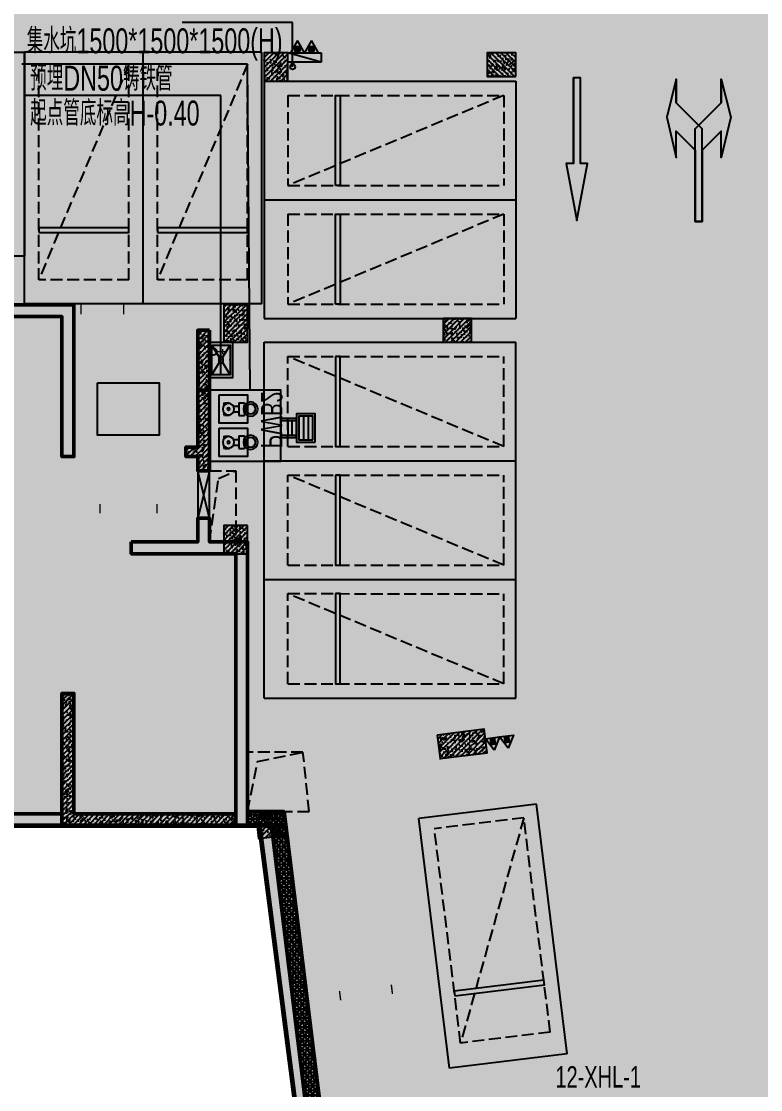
# Model space of a CAD drawing. Extents: x -1338203 to 1886333, y -530034 to 1031844.
# Drawn here: x 788791 to 804366, y -410312 to -387801 of the extents above; entities that cross this region are included whole.
import ezdxf

# ---------------------------------------------------------------- set-up
doc = ezdxf.new("R2010")
doc.units = 0
doc.header["$LTSCALE"] = 1000
doc.header["$MEASUREMENT"] = 0
for name, pattern in [('A-001-平面B2$0$__DASH', [0.35, 0.25, -0.1]), ('A-001-平面参照B2$0$A-001-平面参照B2$0$DASH', [0.35, 0.25, -0.1]), ('DASH', [0.35, 0.25, -0.1]), ('负二层集水坑及排水沟$0$负二层集水坑及排水沟$0$CONTINOUS', [0])]:
    doc.linetypes.add(name, pattern=pattern)
for name, color, linetype in [('0P-EQUIP-CW', 7, 'Continuous'), ('0P-PIPE-CW', 3, 'Continuous'), ('A-001-平面参照B2$0$0A-O-HOLE', 52, 'Continuous'), ('A-001-车位参照B2$0$A-001-车位参照B2$0$0A-P-PKNG-CAR(B)', 21, 'Continuous'), ('M001-预留预埋B2$0$0M-A-JGLD', 3, 'Continuous'), ('M001-预留预埋B2$0$0M-A-LD', 4, 'Continuous'), ('p-a-regular', 5, 'Continuous'), ('S-08-墙柱B2_B1$0$0S-CW-HATCH', 251, 'Continuous'), ('S-08-墙柱B2_B1$0$0S-CW-HATCH-UP', 251, 'Continuous'), ('S-08-墙柱B2_B1$0$0S-S-HOLE', 55, 'Continuous'), ('S001南区墙柱$0$0S-F-WALL-HATCH', 251, 'Continuous'), ('S001南区墙柱$0$0S-F-WALL-HATCH-UP', 251, 'Continuous'), ('S001地下二墙柱$0$0S-CW-HATCH', 251, 'Continuous'), ('S001地下二墙柱$0$0S-CW-HATCH-UP', 251, 'Continuous'), ('S001地下二墙柱$0$S001地下一墙柱$0$0S-CC-LINE', 52, 'Continuous'), ('S001地下二墙柱$0$S001地下一墙柱$0$0S-CW-HATCH', 251, 'Continuous'), ('S001地下二墙柱$0$S001地下一墙柱$0$0S-CW-HATCH-UP', 251, 'Continuous'), ('S001地下二墙柱$0$S001地下二墙柱$0$0S-CC-LINE', 52, 'Continuous'), ('S001地下二墙柱$0$S001地下二墙柱$0$0S-CW-HATCH', 251, 'Continuous'), ('S001地下二墙柱$0$S001地下二墙柱$0$0S-CW-HATCH-UP', 251, 'Continuous'), ('中心线', 42, 'Continuous'), ('地面指向箭头', 7, 'Continuous'), ('负二层消火栓$0$负二层消火栓$0$0P-ACC-FH', 7, 'Continuous'), ('负二层消火栓$0$负二层消火栓$0$0P-DIM-FH', 3, 'Continuous'), ('负二层消火栓$0$负二层消火栓$0$0P-PIPE-FH', 1, 'Continuous'), ('负二层消火栓$0$负二层消火栓$0$0P-VPIPE-FH', 1, 'Continuous'), ('负二层消火栓$0$负二层消火栓$1$0P-EQUIP-FH', 7, 'Continuous'), ('负二层集水坑及排水沟$0$负二层集水坑及排水沟$0$0P-A-LEAD', 3, 'Continuous'), ('负二层集水坑及排水沟$0$负二层集水坑及排水沟$0$P001-预留预埋-B1$0$0A-O-FIXT', 6, 'Continuous'), ('负二层集水坑及排水沟$0$负二层集水坑及排水沟$0$P001-预留预埋-B1$0$0P-EQUIP-WW', 7, 'Continuous'), ('负二层集水坑及排水沟$0$负二层集水坑及排水沟$0$P001-预留预埋-B1$0$A-001-平面B1$0$0A-A-HATH', 8, 'Continuous'), ('负二层集水坑及排水沟$0$负二层集水坑及排水沟$0$P001-预留预埋-B1$0$A-001-平面B1$0$0A-P-ROOF-DRAN', 190, 'Continuous'), ('负二层集水坑及排水沟$0$负二层集水坑及排水沟$0$给排水设备', 7, '负二层集水坑及排水沟$0$负二层集水坑及排水沟$0$CONTINOUS')]:
    doc.layers.add(name, color=color, linetype=linetype)
doc.layers.add('p-a-mini', color=7, linetype='Continuous', true_color=0x0050ff)
doc.layers.add('p-a-regular-narrow', color=7, linetype='Continuous', true_color=0x9600ff)
doc.layers.add('p-a-wall', color=7, linetype='Continuous', lineweight=50)
doc.layers.add('S-08-墙柱B2_B1$0$0S-CW-LINE', color=7, linetype='Continuous', lineweight=50)
doc.layers.add('p-h-walkable', color=7, linetype='Continuous', lineweight=70, true_color=0xf0f0f0)
doc.styles.add('负二层消火栓$0$负二层消火栓$0$AAD-S', font='aad-s.shx', dxfattribs={"width": 0.7, "bigfont": 'aad-hztxt.shx'})
doc.styles.add('负二层集水坑及排水沟$0$负二层集水坑及排水沟$0$AAD-TXT', font='AAD-TXT.shx', dxfattribs={"width": 0.7, "height": 3, "bigfont": 'AAD-HZTXT.shx'})
doc.styles.add('负二层集水坑及排水沟$0$负二层集水坑及排水沟$0$P001-预留预埋-B1$0$AAD-TXT', font='AAD-TXT.shx', dxfattribs={"width": 0.7, "height": 3, "bigfont": 'AAD-HZTXT.shx'})
pattern_1 = [(45, (0.0004, -0.0001), (-53.0330086, 53.0330086), []), (50, (0.0004, -0.0001), (215.178055, -18.82564), [22.5, -247.5]), (355, (0.0004, -0.0001), (-41.6254, 225.65764), [18, -198]), (100.4514, (17.93, -1.57), (173.552815, 206.831863), [19.122057, -210.342634]), (46.1842, (0.0004, 60), (320.172315, -49.655704), [33.75, -371.25]), (96.6356, (26.68, 55.86), (280.39881, 292.23536), [28.68309, -315.5139]), (351.1842, (0.0004, 60), (280.39858, 292.23558), [27, -297]), (21, (30, 45), (179.072116, -120.785667), [22.5, -247.5]), (326, (30, 45), (72.9946, 217.545014), [18, -198]), (71.4514, (44.92, 34.93), (252.06679, 96.75915), [19.122057, -210.342634]), (37.5, (0.0004, -0.0001), (3.6479566, 99.868156), [0, -195.6, 0, -201, 0, -198.75]), (7.5, (0.0004, -0.0001), (78.920861, 118.323514), [0, -114.6, 0, -191.1, 0, -75.75]), (327.5, (-66.9, -0.0001), (160.146731, -6.7664615), [0, -75, 0, -234, 0, -310.5]), (317.5, (-96.9, -0.0001), (174.95585, 30.031495), [0, -97.5, 0, -155.4, 0, -220.5])]
pattern_2 = [(45, (761506.6, -402460.93), (-53.033, 53.033), []), (50, (761506.6, -402460.93), (215.1781, -18.8256), [22.5, -247.5]), (355, (761506.6, -402460.93), (-41.6254, 225.6576), [18, -198]), (100.4514, (761524.53, -402462.5), (173.5528, 206.8319), [19.122, -210.3426]), (46.1842, (761506.6, -402400.93), (320.1723, -49.6557), [33.75, -371.25]), (96.6356, (761533.28, -402405.06), (280.3988, 292.2354), [28.683, -315.514]), (351.1842, (761506.6, -402400.93), (280.3986, 292.2356), [27, -297]), (21, (761536.6, -402415.93), (179.0721, -120.7857), [22.5, -247.5]), (326, (761536.6, -402415.93), (72.9946, 217.545), [18, -198]), (71.4514, (761551.52, -402426), (252.0668, 96.7591), [19.122, -210.3426]), (37.5, (761506.6, -402460.93), (3.64796, 99.86816), [0, -195.6, 0, -201, 0, -198.75]), (7.5, (761506.6, -402460.93), (78.92086, 118.3235), [0, -114.6, 0, -191.1, 0, -75.75]), (327.5, (761439.7, -402460.93), (160.14673, -6.76646), [0, -75, 0, -234, 0, -310.5]), (317.5, (761409.7, -402460.93), (174.95585, 30.0315), [0, -97.5, 0, -155.4, 0, -220.5])]
pattern_3 = [(45, (761506.6, -402460.93), (-53.03301, 53.03301), []), (50, (761506.6, -402460.93), (215.1781, -18.8256), [22.5, -247.5]), (355, (761506.6, -402460.93), (-41.6254, 225.6576), [18, -198]), (100.4514, (761524.53, -402462.5), (173.5528, 206.8319), [19.122, -210.3426]), (46.1842, (761506.6, -402400.93), (320.1723, -49.6557), [33.75, -371.25]), (96.6356, (761533.28, -402405.06), (280.3988, 292.2354), [28.683, -315.514]), (351.1842, (761506.6, -402400.93), (280.3986, 292.2356), [27, -297]), (21, (761536.6, -402415.93), (179.0721, -120.7857), [22.5, -247.5]), (326, (761536.6, -402415.93), (72.9946, 217.545), [18, -198]), (71.4514, (761551.52, -402426), (252.0668, 96.7591), [19.122, -210.3426]), (37.5, (761506.6, -402460.93), (3.64796, 99.86816), [0, -195.6, 0, -201, 0, -198.75]), (7.5, (761506.6, -402460.93), (78.92086, 118.3235), [0, -114.6, 0, -191.1, 0, -75.75]), (327.5, (761439.7, -402460.93), (160.14673, -6.76646), [0, -75, 0, -234, 0, -310.5]), (317.5, (761409.7, -402460.93), (174.95585, 30.0315), [0, -97.5, 0, -155.4, 0, -220.5])]

# ---------------------------------------------------------------- blocks, each defined once
blk = doc.blocks.new('A-001-平面参照B2$0$B1楼板开洞')
at = {"layer": 'A-001-平面参照B2$0$0A-O-HOLE', "linetype": 'A-001-平面参照B2$0$A-001-平面参照B2$0$DASH'}
for points in [[(26391, -233660), (26941, -233660), (26941, -235160), (26391, -235160)], [(27191, -240840), (28490, -240840), (28359, -239592), (27191, -239590)]]:
    blk.add_lwpolyline(points, close=True, dxfattribs=at)
for points in [[(26391, -235160), (26578, -233825), (26941, -233660)], [(27191, -240840), (27402, -239787), (28359, -239592)]]:
    blk.add_lwpolyline(points, dxfattribs=at)
blk = doc.blocks.new('A-001-平面参照B2')
blk.add_blockref('A-001-平面参照B2$0$B1楼板开洞', (0, 0))
blk = doc.blocks.new('负二层集水坑及排水沟$0$负二层集水坑及排水沟$0$P001-预留预埋-B1$0$$lvtry$00000191')
at = {"color": 0}
for p, q in [((-250, -50, 0), (-39, -219, 0)), ((39, -219, 0), (250, -50, 0)), ((-250, -450, 0), (-39, -281, 0)), ((39, -281, 0), (250, -450, 0))]:
    blk.add_line(p, q, dxfattribs=at)
at = {"color": 0, "elevation": 0}
for points in [[(300, -500), (300, 0), (-300, 0), (-300, -500)], [(250, -450), (250, -50), (-250, -50), (-250, -450)]]:
    blk.add_lwpolyline(points, close=True, dxfattribs=at)
at = {"color": 0}
blk.add_circle((0, -250, 0), 50, dxfattribs=at)
for p in [(0, -50, 0), (0, -250, 0)]:
    blk.add_point(p, dxfattribs=at)
blk = doc.blocks.new('负二层集水坑及排水沟$0$负二层集水坑及排水沟$0$A$C2D5B4FF3')
at = {"layer": '负二层集水坑及排水沟$0$负二层集水坑及排水沟$0$P001-预留预埋-B1$0$A-001-平面B1$0$0A-A-HATH'}
h = blk.add_hatch(dxfattribs=at)
h.set_pattern_fill('STEEL', color=256, scale=150, angle=495)
h.set_pattern_definition([(180, (-208180, -40365.8), (-2e-05, -238.125), []), (180, (-208264.19, -40450), (-2e-05, -238.125), [])])
h.paths.add_polyline_path([(50, 328), (350, 328), (350, 0), (50, 0)])
at = {"layer": '负二层集水坑及排水沟$0$负二层集水坑及排水沟$0$P001-预留预埋-B1$0$0P-EQUIP-WW'}
for p, q in [((450, 578), (-50, 578)), ((450, 478), (-50, 478))]:
    blk.add_line(p, q, dxfattribs=at)
for points in [[(-100, 728), (500, 728), (500, 328), (-100, 328)], [(-50, 678), (450, 678), (450, 378), (-50, 378)]]:
    blk.add_lwpolyline(points, close=True, dxfattribs=at)
at = {"layer": '负二层集水坑及排水沟$0$负二层集水坑及排水沟$0$P001-预留预埋-B1$0$A-001-平面B1$0$0A-P-ROOF-DRAN'}
for points in [[(0, 0), (0, 328), (400, 328), (400, 0)], [(50, 328), (350, 328), (350, 0), (50, 0)]]:
    blk.add_lwpolyline(points, close=True, dxfattribs=at)
blk = doc.blocks.new('负二层集水坑及排水沟$0$负二层集水坑及排水沟$0$P001-预留预埋-B1$0$P2')
at = {"layer": '负二层集水坑及排水沟$0$负二层集水坑及排水沟$0$P001-预留预埋-B1$0$0P-EQUIP-WW'}
for p, q in [((355593, 79151), (355566, 79151)), ((355593, 79033), (355566, 79033)), ((355593, 79168), (355593, 79016)), ((355603, 79168), (355593, 79168)), ((355603, 79016), (355593, 79016)), ((355603, 79168), (355603, 79016)), ((355609, 79151), (355603, 79151)), ((355609, 79033), (355603, 79033)), ((355609, 79226), (355609, 78958)), ((355730, 79226), (355609, 79226)), ((355730, 79226), (355730, 78958)), ((355843, 79151), (355730, 79151)), ((355843, 79033), (355730, 79033)), ((355928, 79222), (355928, 79211)), ((356019, 79222), (355928, 79222)), ((356019, 79222), (356019, 79190)), ((356032, 79222), (356032, 79179)), ((356048, 79222), (356032, 79222)), ((356048, 79222), (356048, 79159)), ((356048, 79025), (356048, 78962)), ((355730, 78958), (355609, 78958)), ((355928, 78973), (355928, 78962)), ((356019, 78962), (355928, 78962)), ((356019, 78994), (356019, 78962)), ((356032, 79005), (356032, 78962)), ((356048, 78962), (356032, 78962)), ((355593, 78451), (355566, 78451)), ((355593, 78468), (355593, 78316)), ((355603, 78468), (355593, 78468)), ((355603, 78468), (355603, 78316)), ((355609, 78451), (355603, 78451)), ((355609, 78526), (355609, 78258)), ((355730, 78526), (355609, 78526)), ((355730, 78526), (355730, 78258)), ((355843, 78451), (355730, 78451)), ((355928, 78522), (355928, 78511)), ((356019, 78522), (355928, 78522)), ((356019, 78522), (356019, 78490)), ((356032, 78522), (356032, 78479)), ((356048, 78522), (356032, 78522)), ((356048, 78522), (356048, 78459)), ((355593, 78333), (355566, 78333)), ((355603, 78316), (355593, 78316)), ((355609, 78333), (355603, 78333)), ((355730, 78258), (355609, 78258)), ((355843, 78333), (355730, 78333)), ((355928, 78273), (355928, 78262)), ((356019, 78262), (355928, 78262)), ((356019, 78294), (356019, 78262)), ((356032, 78305), (356032, 78262)), ((356048, 78262), (356032, 78262)), ((356048, 78325), (356048, 78262))]:
    blk.add_line(p, q, dxfattribs=at)
for points in [[(354848, 77992), (354848, 79492), (356348, 79492), (356348, 77992)], [(356148, 79392), (355548, 79392), (355548, 78792), (356148, 78792)], [(356148, 78692), (355548, 78692), (355548, 78092), (356148, 78092)]]:
    blk.add_lwpolyline(points, close=True, dxfattribs=at)
for centre, radius in [((355484, 79092), 151), ((355484, 79092), 102), ((355948, 79092), 121), ((355948, 79092), 27), ((355484, 78392), 151), ((355484, 78392), 102), ((355948, 78392), 121), ((355948, 78392), 27)]:
    blk.add_circle(centre, radius, dxfattribs=at)
at = {"layer": '负二层集水坑及排水沟$0$负二层集水坑及排水沟$0$P001-预留预埋-B1$0$0P-EQUIP-WW', "style": '负二层集水坑及排水沟$0$负二层集水坑及排水沟$0$P001-预留预埋-B1$0$AAD-TXT', "width": 0.7}
blk.add_text('PWB2', height=450, rotation=90, dxfattribs=at).set_placement((355263, 78268, 3000))
blk = doc.blocks.new('负二层集水坑及排水沟')
at = {"layer": '负二层集水坑及排水沟$0$负二层集水坑及排水沟$0$0P-A-LEAD'}
for p, q in [((27191, -225090), (22433, -225090)), ((27249, -231959), (27191, -225090)), ((26631, -225755), (22506, -225755)), ((26631, -231633), (26631, -225755))]:
    blk.add_line(p, q, dxfattribs=at)
at = {"layer": '负二层集水坑及排水沟$0$负二层集水坑及排水沟$0$P001-预留预埋-B1$0$0A-O-FIXT', "xscale": -1.25, "yscale": 0.96, "rotation": 270}
blk.add_blockref('负二层集水坑及排水沟$0$负二层集水坑及排水沟$0$P001-预留预埋-B1$0$$lvtry$00000191', (26871, -231325, 0), dxfattribs=at)
at = {"layer": '负二层集水坑及排水沟$0$负二层集水坑及排水沟$0$给排水设备'}
for name, p, xscale, rotation in [('负二层集水坑及排水沟$0$负二层集水坑及排水沟$0$P001-预留预埋-B1$0$P2', (382739, -311452), -1, 359.9999999999972), ('负二层集水坑及排水沟$0$负二层集水坑及排水沟$0$A$C2D5B4FF3', (27891, -232958), -0.9999999999999987, 269.9995397536051)]:
    blk.add_blockref(name, p, dxfattribs=dict(at, xscale=xscale, rotation=rotation))
at = {"layer": '负二层集水坑及排水沟$0$负二层集水坑及排水沟$0$0P-A-LEAD', "color": 7, "style": '负二层集水坑及排水沟$0$负二层集水坑及排水沟$0$AAD-TXT', "width": 0.7}
for s, p in [('集水坑1500*1500*1500(H)', (22538, -224862)), ('预埋DN50铸铁管', (22611, -225650)), ('起点管底标高H-0.40', (22611, -226385))]:
    blk.add_text(s, height=525, dxfattribs=at).set_placement(p)
blk = doc.blocks.new('M001-预留预埋B2')
at = {"layer": 'M001-预留预埋B2$0$0M-A-JGLD', "elevation": 550}
blk.add_lwpolyline([(24031, -231810), (25331, -231810), (25331, -232910), (24031, -232910)], close=True, dxfattribs=at)
at = {"layer": 'M001-预留预埋B2$0$0M-A-JGLD', "elevation": 0}
blk.add_lwpolyline([(26141, -233660, 0, 0, 0), (26141, -234660, 30, 30, 0), (26391, -234660, 0, 0, 0), (26391, -233660, 30, 30, 0)], format="xyseb", close=True, dxfattribs=at)
at = {"layer": 'M001-预留预埋B2$0$0M-A-LD'}
for points, elevation in [([(24581, -230160, 0, 0, 0), (23681, -230160, 30, 30, 0), (23681, -230360, 0, 0, 0), (24581, -230360, 30, 30, 0)], 0), ([(25281, -234360, 0, 0, 0), (24081, -234360, 30, 30, 0), (24081, -234560, 0, 0, 0), (25281, -234560, 30, 30, 0)], 950), ([(29153, -244820, 0, 0, 0), (30244, -244686, 30, 30, 0), (30220, -244487, 0, 0, 0), (29128, -244621, 30, 30, 0)], 0)]:
    blk.add_lwpolyline(points, format="xyseb", close=True, dxfattribs=dict(at, elevation=elevation))
blk = doc.blocks.new('负二层消火栓$0$负二层消火栓$1$$TwtSys$00000546')
h = blk.add_hatch()
h.set_pattern_fill('ANSI31', color=256, scale=200, style=0)
h.set_pattern_definition([(45, (-38543.802, -6670.83), (-17.67767, 17.67767), [])])
h.paths.add_polyline_path([(-65, 174), (65, 174), (65, 44), (-65, 44)])
for points in [[(0, 344), (-198, 0), (198, 0)], [(-65, 174), (65, 174), (65, 44), (-65, 44)]]:
    blk.add_lwpolyline(points, close=True)
blk = doc.blocks.new('负二层消火栓$0$负二层消火栓$0$$TwtSys$00000434')
for p, q in [((-0.5, 0.5), (-0.5, -0.5)), ((-0.5, -0.5), (0.5, 0.5)), ((0.5, 0.5), (-0.5, 0.5)), ((0.5, -0.5), (0.5, 0.5)), ((-0.5, -0.5), (0.5, -0.5))]:
    blk.add_line(p, q)
blk.add_solid([(0.5, -0.5), (0.5, 0.5), (-0.5, -0.5)])
blk = doc.blocks.new('负二层消火栓')
at = {"layer": '负二层消火栓$0$负二层消火栓$0$0P-DIM-FH'}
for p, q in [((28141, -224215), (25813, -224215)), ((28141, -225150), (28141, -224215))]:
    blk.add_line(p, q, dxfattribs=at)
at = {"layer": '负二层消火栓$0$负二层消火栓$0$0P-PIPE-FH', "linetype": 'Continuous', "const_width": 82.5}
blk.add_lwpolyline([(28141, -225098), (28141, -225050)], dxfattribs=at)
at = {"layer": '负二层消火栓$0$负二层消火栓$0$0P-VPIPE-FH', "linetype": 'Continuous'}
blk.add_circle((28141, -225150), 52.5, dxfattribs=at)
at = {"layer": '负二层消火栓$0$负二层消火栓$0$0P-ACC-FH', "xscale": -700, "yscale": 200, "zscale": 700}
blk.add_blockref('负二层消火栓$0$负二层消火栓$0$$TwtSys$00000434', (28391, -224950), dxfattribs=at)
at = {"layer": '负二层消火栓$0$负二层消火栓$1$0P-EQUIP-FH', "xscale": 0.75, "yscale": 0.75, "zscale": 0.75}
for p in [(28242, -224850, 800), (28540, -224850, 800)]:
    blk.add_blockref('负二层消火栓$0$负二层消火栓$1$$TwtSys$00000546', p, dxfattribs=at)
at = {"layer": '负二层消火栓$0$负二层消火栓$1$0P-EQUIP-FH', "xscale": -0.7499999999999989, "yscale": 0.75, "zscale": 0.7499999999999999, "rotation": 187.6628601368549}
for p in [(32351, -239289), (32646, -239249)]:
    blk.add_blockref('负二层消火栓$0$负二层消火栓$1$$TwtSys$00000546', p, dxfattribs=at)
at = {"layer": '负二层消火栓$0$负二层消火栓$0$0P-DIM-FH', "color": 7, "style": '负二层消火栓$0$负二层消火栓$0$AAD-S', "width": 0.7}
blk.add_text('12-XHL-1', height=450, dxfattribs=at).set_placement((33677, -246656, 800))
blk = doc.blocks.new('$TwtSys$00000320')
at = {"const_width": 20}
for points in [[(0, 0), (0, -121)], [(-37, -83), (37, -83)]]:
    blk.add_lwpolyline(points, dxfattribs=at)
blk = doc.blocks.new('A$Ca805bf96')
at = {"layer": '0P-PIPE-CW', "linetype": 'Continuous'}
blk.add_circle((26466, -231150), 75, dxfattribs=at)
blk.add_circle((26466, -231150), 75, dxfattribs=at)
at = {"layer": '0P-EQUIP-CW', "xscale": 1.5, "yscale": -1.5, "zscale": 1.5, "rotation": 270.0000000000463}
blk.add_blockref('$TwtSys$00000320', (26541, -231150), dxfattribs=at)
blk.add_blockref('$TwtSys$00000320', (26541, -231150), dxfattribs=at)
blk = doc.blocks.new('2-13')
blk.add_blockref('A$Ca805bf96', (766365, -163611))
blk = doc.blocks.new('左转加右转')
at = {"layer": '地面指向箭头'}
for points in [[(3220885, 2465747), (3221085, 2466547), (3221085, 2466047), (3221635, 2465497), (3221635, 2463547), (3221485, 2463547), (3221485, 2465047), (3221085, 2465447), (3221085, 2464897)], [(3222235, 2465747), (3222035, 2466547), (3222035, 2466047), (3221485, 2465497), (3221485, 2463547), (3221635, 2463547), (3221635, 2465047), (3222035, 2465447), (3222035, 2464897)]]:
    blk.add_hatch(color=251, dxfattribs=at).paths.add_polyline_path(points)
at = {"layer": '地面指向箭头', "color": 251}
for points in [[(3221085, 2466547), (3220885, 2465747), (3221085, 2464897), (3221085, 2465447), (3221485, 2465047), (3221485, 2463547), (3221635, 2463547), (3221635, 2465497), (3221085, 2466047), (3221085, 2466547), (3221085, 2466047)], [(3222035, 2466547), (3222235, 2465747), (3222035, 2464897), (3222035, 2465447), (3221635, 2465047), (3221635, 2463547), (3221485, 2463547), (3221485, 2465497), (3222035, 2466047), (3222035, 2466547), (3222035, 2466047)]]:
    blk.add_lwpolyline(points, dxfattribs=at)
blk = doc.blocks.new('直行')
at = {"layer": '地面指向箭头'}
blk.add_hatch(color=251, dxfattribs=at).paths.add_polyline_path([(-29241, 4059962), (-29466, 4058762), (-29316, 4058762), (-29316, 4056961), (-29166, 4056961), (-29166, 4058762), (-29016, 4058762)])
at = {"layer": '地面指向箭头', "color": 251}
blk.add_lwpolyline([(-29316, 4058762), (-29316, 4056961), (-29316, 4058762), (-29316, 4058762), (-29466, 4058762), (-29241, 4059962), (-29016, 4058762), (-29166, 4058762), (-29166, 4056961), (-29316, 4056961), (-29316, 4056961)], dxfattribs=at)
blk = doc.blocks.new('A$C3d42903c')
at = {"layer": '中心线', "color": 251, "const_width": 150}
for points in [[(389261, 140948), (389261, 138948)], [(389261, 136948), (389261, 134948)], [(389261, 132948), (389261, 130948)], [(389649, 125909), (389405, 127894)], [(390136, 121939), (389892, 123924)], [(390623, 117968), (390380, 119954)]]:
    blk.add_lwpolyline(points, dxfattribs=at)
at = {"layer": '地面指向箭头', "color": 251, "xscale": -1, "rotation": 180}
blk.add_blockref('直行', (417091, 4197207), dxfattribs=at)
at = {"layer": '地面指向箭头', "color": 251, "linetype": 'Continuous', "xscale": -1}
blk.add_blockref('左转加右转', (3611977, -2326326), dxfattribs=at)
blk = doc.blocks.new('A-001-车位参照B2$0$A-001-车位参照B2$0$A$C43AE5A3B')
at = {"color": 241}
blk.add_lwpolyline([(400, 0), (400, 4300), (2600, 4300), (2600, 0)], close=True, dxfattribs=at)
at = {"color": 241, "linetype": 'DASH'}
for points in [[(700, 0), (700, 3800), (2300, 3800), (2300, 0), (700, 0)], [(2300, 3800), (700, 0)], [(700, 3800), (2300, 0)]]:
    blk.add_lwpolyline(points, dxfattribs=at)
at = {"color": 241}
blk.add_lwpolyline([(700, 3050), (2300, 3050), (2300, 2950), (700, 2950), (700, 3050)], dxfattribs=at)
at = {"layer": 'p-a-mini', "ltscale": 0.002, "const_width": 1000}
blk.add_lwpolyline([(1500, 3050), (1500, 0)], dxfattribs=at)

msp = doc.modelspace()

# ---------------------------------------------------------------- hatches: boundary and pattern name
at = {"layer": 'p-h-walkable', "ltscale": 0.002}
h = msp.add_hatch(color=256, dxfattribs=at)
h.dxf.hatch_style = 1
h.paths.add_polyline_path([(728556.4, -320761.3), (728556.4, -348211.5), (746356.3, -348211.5), (750916.3, -338175), (842896.3, -338175), (843211.3, -349155), (839116.3, -349155), (839116.3, -377051.5), (864906.4, -377051.5), (864906.4, -390806.6), (875856.3, -395571.5), (875856.3, -404751.5), (834560.3, -404751.5), (839142.7, -442064.3), (869465.2, -438340.4), (871163.2, -452166.5), (873704.1, -451854.5), (877328.6, -464960.4), (761876, -479139.1), (761132.9, -468418.3), (764950.6, -465209), (763252.8, -451384.3), (799242.4, -446964.4), (793807.3, -404751.5), (750756.3, -404751.5), (751556.3, -388855), (648066.6, -388604.4), (648066.6, -380374.4), (641016.6, -380374.4), (641512.3, -365348.2), (660006.6, -364574.4), (660306.6, -340846.8), (656406.6, -340846.8), (656406.6, -336396.8), (656656.4, -340532.4), (656406.4, -332417.4), (712156.4, -332417.4), (712080.9, -320761.3)])
at = {"layer": 'S-08-墙柱B2_B1$0$0S-CW-HATCH'}
h = msp.add_hatch(color=256, dxfattribs=at)
h.dxf.hatch_style = 1
h.paths.add_polyline_path([(789896.6, -393770.9), (784696.6, -393770.9), (784696.6, -394020.9), (789646.6, -394020.9), (789646.6, -396970.9), (789896.6, -396970.9)])
h = msp.add_hatch(color=256, dxfattribs=at)
h.dxf.hatch_style = 1
h.paths.add_polyline_path([(792506.6, -395570.9), (792756.6, -395570.9), (792756.6, -397270.9), (792506.6, -397270.9), (792506.6, -396970.9), (792256.6, -396970.9), (792256.6, -396770.9), (792506.6, -396770.9)])
h = msp.add_hatch(color=256, dxfattribs=at)
h.dxf.hatch_style = 1
h.paths.add_polyline_path([(791106.6, -398770.9), (792506.6, -398770.9), (792506.6, -398270.9), (792756.6, -398270.9), (792756.6, -398770.9), (793556.6, -398770.9), (793556.6, -404750.9), (793306.6, -404750.9), (793306.6, -399020.9), (791106.6, -399020.9)])
h = msp.add_hatch(color=256, dxfattribs=at)
h.dxf.hatch_style = 1
h.paths.add_polyline_path([(785966.6, -404500.9), (789646.6, -404500.9), (789646.6, -404750.9), (785716.6, -404750.9), (785716.6, -400360.9), (785966.6, -400360.9)])
h = msp.add_hatch(color=256, dxfattribs=at)
h.dxf.hatch_style = 1
h.paths.add_polyline_path([(789896.6, -404500.9), (793306.6, -404500.9), (793306.6, -404750.9), (789646.6, -404750.9), (789646.6, -401960.9), (789896.6, -401960.9)])
at = {"layer": 'S-08-墙柱B2_B1$0$0S-CW-HATCH-UP'}
h = msp.add_hatch(dxfattribs=at)
h.set_pattern_fill('钢筋混凝土', color=256, scale=30)
h.set_pattern_definition([(45, (761506.6, -402460.93), (-53.033, 53.033), []), (50, (761506.6, -402460.93), (215.1781, -18.8256), [22.5, -247.5]), (355, (761506.6, -402460.93), (-41.6254, 225.6576), [18, -198]), (100.4514, (761524.53, -402462.5), (173.5528, 206.8319), [19.122, -210.3426]), (46.1842, (761506.6, -402400.93), (320.1723, -49.6557), [33.75, -371.25]), (96.6356, (761533.28, -402405.06), (280.3988, 292.2354), [28.683, -315.514]), (351.1842, (761506.6, -402400.93), (280.3986, 292.2356), [27, -297]), (21, (761536.6, -402415.93), (179.0721, -120.7857), [22.5, -247.5]), (326, (761536.6, -402415.93), (72.9946, 217.545), [18, -198]), (71.4514, (761551.52, -402426), (252.0668, 96.7591), [19.122, -210.3426]), (37.5, (761506.6, -402460.93), (3.64796, 99.86816), [0, -195.6, 0, -201, 0, -198.75]), (7.5, (761506.6, -402460.93), (78.92086, 118.3235), [0, -114.6, 0, -191.1, 0, -75.75]), (327.5, (761439.7, -402460.93), (160.14673, -6.76646), [0, -75, 0, -234, 0, -310.5]), (317.5, (761409.7, -402460.93), (174.95585, 30.0315), [0, -97.5, 0, -155.4, 0, -220.5])])
h.paths.add_polyline_path([(789896.6, -393770.9), (784696.6, -393770.9), (784696.6, -394020.9), (789646.6, -394020.9), (789646.6, -396970.9), (789896.6, -396970.9)])
h = msp.add_hatch(dxfattribs=at)
h.set_pattern_fill('钢筋混凝土', color=256, scale=30)
h.set_pattern_definition(pattern_3)
h.paths.add_polyline_path([(792506.6, -395570.9), (792756.6, -395570.9), (792756.6, -397270.9), (792506.6, -397270.9), (792506.6, -396970.9), (792256.6, -396970.9), (792256.6, -396770.9), (792506.6, -396770.9)])
h = msp.add_hatch(dxfattribs=at)
h.set_pattern_fill('钢筋混凝土', color=256, scale=30)
h.set_pattern_definition(pattern_3)
h.paths.add_polyline_path([(791106.6, -398770.9), (792506.6, -398770.9), (792506.6, -398270.9), (792756.6, -398270.9), (792756.6, -398770.9), (793556.6, -398770.9), (793556.6, -404750.9), (793306.6, -404750.9), (793306.6, -399020.9), (791106.6, -399020.9)])
h = msp.add_hatch(dxfattribs=at)
h.set_pattern_fill('钢筋混凝土', color=256, scale=30)
h.set_pattern_definition(pattern_2)
h.paths.add_polyline_path([(785966.6, -404500.9), (789646.6, -404500.9), (789646.6, -404750.9), (785716.6, -404750.9), (785716.6, -400360.9), (785966.6, -400360.9)])
h = msp.add_hatch(dxfattribs=at)
h.set_pattern_fill('钢筋混凝土', color=256, scale=30)
h.set_pattern_definition(pattern_2)
h.paths.add_polyline_path([(789896.6, -404500.9), (793306.6, -404500.9), (793306.6, -404750.9), (789646.6, -404750.9), (789646.6, -401960.9), (789896.6, -401960.9)])
at = {"layer": 'S001南区墙柱$0$0S-F-WALL-HATCH'}
h = msp.add_hatch(color=256, dxfattribs=at)
h.dxf.hatch_style = 1
h.paths.add_polyline_path([(793556.6, -404450.9), (794325.1, -404450.8), (799577.1, -447225), (763587.6, -451644.9), (765249, -465173.3), (764951.1, -465209.8), (763253.1, -451383.7), (799242.7, -446963.9), (794058.5, -404750.9), (793556.6, -404750.9)])
at = {"layer": 'S001南区墙柱$0$0S-F-WALL-HATCH-UP'}
h = msp.add_hatch(dxfattribs=at)
h.set_pattern_fill('NET3', color=256, scale=30)
h.set_pattern_definition([(0, (763253.08, -472712.08), (0, 95.25), []), (60, (763253.08, -472712.08), (-82.48892, 47.625), []), (120, (763253.08, -472712.08), (-82.48892, -47.625), [])])
h.paths.add_polyline_path([(793556.6, -404450.9), (794325.1, -404450.8), (799577.1, -447225), (763587.6, -451644.9), (765249, -465173.3), (764951.1, -465209.8), (763253.1, -451383.7), (799242.7, -446963.9), (794058.5, -404750.9), (793556.6, -404750.9)])
at = {"layer": 'S001地下二墙柱$0$0S-CW-HATCH', "ltscale": 0.002}
h = msp.add_hatch(color=256, dxfattribs=at)
h.dxf.hatch_style = 1
h.paths.add_polyline_path([(793556.6, -393770.9), (793056.6, -393770.9), (793056.6, -394560.9), (793556.6, -394560.9)])
h = msp.add_hatch(color=256, dxfattribs=at)
h.dxf.hatch_style = 1
h.paths.add_polyline_path([(798276.6, -394560.9), (798276.6, -394060.9), (797676.6, -394060.9), (797676.6, -394560.9)])
at = {"layer": 'S001地下二墙柱$0$0S-CW-HATCH'}
h = msp.add_hatch(color=256, dxfattribs=at)
h.dxf.hatch_style = 1
h.paths.add_polyline_path([(792756.6, -394310.9), (792506.6, -394310.9), (792506.6, -395570.9), (792756.6, -395570.9)])
at = {"layer": 'S001地下二墙柱$0$0S-CW-HATCH-UP', "ltscale": 0.002}
h = msp.add_hatch(dxfattribs=at)
h.set_pattern_fill('钢筋混凝土', color=256, scale=30)
h.set_pattern_definition(pattern_1)
h.paths.add_polyline_path([(793556.6, -393770.9), (793056.6, -393770.9), (793056.6, -394560.9), (793556.6, -394560.9)])
h = msp.add_hatch(dxfattribs=at)
h.set_pattern_fill('钢筋混凝土', color=256, scale=30)
h.set_pattern_definition(pattern_1)
h.paths.add_polyline_path([(798276.6, -394560.9), (798276.6, -394060.9), (797676.6, -394060.9), (797676.6, -394560.9)])
at = {"layer": 'S001地下二墙柱$0$0S-CW-HATCH-UP'}
h = msp.add_hatch(dxfattribs=at)
h.set_pattern_fill('钢筋混凝土', color=256, scale=30)
h.set_pattern_definition([(45, (500, -500), (-53.0330086, 53.0330086), []), (50, (500, -500), (215.178055, -18.82564), [22.5, -247.5]), (355, (500, -500), (-41.6254, 225.65764), [18, -198]), (100.4514, (517.93, -501.57), (173.552815, 206.831863), [19.122057, -210.342634]), (46.1842, (500, -440), (320.172315, -49.655704), [33.75, -371.25]), (96.6356, (526.68, -444.14), (280.39881, 292.23536), [28.68309, -315.5139]), (351.1842, (500, -440), (280.39858, 292.23558), [27, -297]), (21, (530, -455), (179.072116, -120.785667), [22.5, -247.5]), (326, (530, -455), (72.9946, 217.545014), [18, -198]), (71.4514, (544.92, -465.07), (252.06679, 96.75915), [19.122057, -210.342634]), (37.5, (500, -500), (3.6479566, 99.868156), [0, -195.6, 0, -201, 0, -198.75]), (7.5, (500, -500), (78.920861, 118.323514), [0, -114.6, 0, -191.1, 0, -75.75]), (327.5, (433.1, -500), (160.146731, -6.7664615), [0, -75, 0, -234, 0, -310.5]), (317.5, (403.1, -500), (174.95585, 30.031495), [0, -97.5, 0, -155.4, 0, -220.5])])
h.paths.add_polyline_path([(792756.6, -394310.9), (792506.6, -394310.9), (792506.6, -395570.9), (792756.6, -395570.9)])
at = {"layer": 'S001地下二墙柱$0$S001地下一墙柱$0$0S-CW-HATCH'}
h = msp.add_hatch(color=8, dxfattribs=at)
h.dxf.hatch_style = 1
h.paths.add_polyline_path([(797551.9, -402840.9), (797612.8, -403337.2), (798605.4, -403215.3), (798544.4, -402719.1)])
at = {"layer": 'S001地下二墙柱$0$S001地下一墙柱$0$0S-CW-HATCH', "ltscale": 0.002}
h = msp.add_hatch(color=256, dxfattribs=at)
h.dxf.hatch_style = 1
h.paths.add_polyline_path([(793728.4, -404524), (793789.4, -405020.3), (794386.3, -404947), (794324, -404450.9)])
at = {"layer": 'S001地下二墙柱$0$S001地下一墙柱$0$0S-CW-HATCH-UP'}
h = msp.add_hatch(dxfattribs=at)
h.set_pattern_fill('钢筋混凝土', color=8, scale=30)
h.set_pattern_definition([(45, (465.14, -471030.56), (-53.0330086, 53.0330086), []), (50, (465.14, -471030.56), (215.178055, -18.82564), [22.5, -247.5]), (355, (465.14, -471030.56), (-41.6254, 225.65764), [18, -198]), (100.4514, (483.07, -471032.13), (173.552815, 206.83186), [19.122057, -210.342634]), (46.1842, (465.14, -470970.56), (320.172315, -49.6557), [33.75, -371.25]), (96.6356, (491.82, -470974.7), (280.39881, 292.23536), [28.68309, -315.5139]), (351.1842, (465.14, -470970.56), (280.39858, 292.23558), [27, -297]), (21, (495.14, -470985.56), (179.072116, -120.785667), [22.5, -247.5]), (326, (495.14, -470985.56), (72.9946, 217.545014), [18, -198]), (71.4514, (510.06, -470995.63), (252.06679, 96.75915), [19.122057, -210.342634]), (37.5, (465.14, -471030.56), (3.6479566, 99.868156), [0, -195.6, 0, -201, 0, -198.75]), (7.5, (465.14, -471030.56), (78.920861, 118.323514), [0, -114.6, 0, -191.1, 0, -75.75]), (327.5, (398.24, -471030.56), (160.146731, -6.7664615), [0, -75, 0, -234, 0, -310.5]), (317.5, (368.24, -471030.56), (174.95585, 30.031495), [0, -97.5, 0, -155.4, 0, -220.5])])
h.paths.add_polyline_path([(797551.9, -402840.9), (797612.8, -403337.2), (798605.4, -403215.3), (798544.4, -402719.1)])
at = {"layer": 'S001地下二墙柱$0$S001地下一墙柱$0$0S-CW-HATCH-UP', "ltscale": 0.002}
h = msp.add_hatch(dxfattribs=at)
h.set_pattern_fill('钢筋混凝土', color=256, scale=30)
h.set_pattern_definition([(45, (-12061.48, -473194.82), (-53.0330086, 53.0330086), []), (50, (-12061.48, -473194.82), (215.178055, -18.82564), [22.5, -247.5]), (355, (-12061.48, -473194.82), (-41.6254, 225.65764), [18, -198]), (100.4514, (-12043.55, -473196.39), (173.552815, 206.83186), [19.122057, -210.342634]), (46.1842, (-12061.48, -473134.82), (320.172315, -49.6557), [33.75, -371.25]), (96.6356, (-12034.8, -473138.96), (280.39881, 292.23536), [28.68309, -315.5139]), (351.1842, (-12061.48, -473134.82), (280.39858, 292.23558), [27, -297]), (21, (-12031.48, -473149.82), (179.072116, -120.785667), [22.5, -247.5]), (326, (-12031.48, -473149.82), (72.9946, 217.545014), [18, -198]), (71.4514, (-12016.55, -473159.89), (252.06679, 96.75915), [19.122057, -210.342634]), (37.5, (-12061.48, -473194.82), (3.6479566, 99.868156), [0, -195.6, 0, -201, 0, -198.75]), (7.5, (-12061.48, -473194.82), (78.920861, 118.323514), [0, -114.6, 0, -191.1, 0, -75.75]), (327.5, (-12128.38, -473194.82), (160.146731, -6.7664615), [0, -75, 0, -234, 0, -310.5]), (317.5, (-12158.38, -473194.82), (174.95585, 30.031495), [0, -97.5, 0, -155.4, 0, -220.5])])
h.paths.add_polyline_path([(793728.4, -404524), (793789.4, -405020.3), (794386.3, -404947), (794324, -404450.9)])
at = {"layer": 'S001地下二墙柱$0$S001地下二墙柱$0$0S-CW-HATCH'}
h = msp.add_hatch(color=256, dxfattribs=at)
h.dxf.hatch_style = 1
h.paths.add_polyline_path([(794406.6, -388460.9), (793906.6, -388460.9), (793906.6, -389060.9), (794406.6, -389060.9)])
h = msp.add_hatch(color=256, dxfattribs=at)
h.dxf.hatch_style = 1
h.paths.add_polyline_path([(799206.6, -388960.9), (799206.6, -388460.9), (798606.6, -388460.9), (798606.6, -388960.9)])
h = msp.add_hatch(color=256, dxfattribs=at)
h.dxf.hatch_style = 1
h.paths.add_polyline_path([(793556.6, -398420.9), (793056.6, -398420.9), (793056.6, -399020.9), (793556.6, -399020.9)])
at = {"layer": 'S001地下二墙柱$0$S001地下二墙柱$0$0S-CW-HATCH-UP'}
h = msp.add_hatch(dxfattribs=at)
h.set_pattern_fill('钢筋混凝土', color=256, scale=30)
h.set_pattern_definition([(45, (826717.34, -379509.2), (-53.03301, 53.03301), []), (50, (826717.34, -379509.2), (215.1781, -18.8256), [22.5, -247.5]), (355, (826717.34, -379509.2), (-41.6254, 225.6576), [18, -198]), (100.4514, (826735.27, -379510.77), (173.5528, 206.8319), [19.122, -210.3426]), (46.1842, (826717.34, -379449.2), (320.1723, -49.6557), [33.75, -371.25]), (96.6356, (826744.02, -379453.34), (280.3988, 292.2354), [28.683, -315.514]), (351.1842, (826717.34, -379449.2), (280.3986, 292.2356), [27, -297]), (21, (826747.34, -379464.2), (179.0721, -120.7857), [22.5, -247.5]), (326, (826747.34, -379464.2), (72.9946, 217.545), [18, -198]), (71.4514, (826762.26, -379474.26), (252.0668, 96.7591), [19.122, -210.3426]), (37.5, (826717.34, -379509.2), (3.64796, 99.86816), [0, -195.6, 0, -201, 0, -198.75]), (7.5, (826717.34, -379509.2), (78.92086, 118.3235), [0, -114.6, 0, -191.1, 0, -75.75]), (327.5, (826650.44, -379509.2), (160.14673, -6.76646), [0, -75, 0, -234, 0, -310.5]), (317.5, (826620.44, -379509.2), (174.95585, 30.0315), [0, -97.5, 0, -155.4, 0, -220.5])])
h.paths.add_polyline_path([(794406.6, -388460.9), (793906.6, -388460.9), (793906.6, -389060.9), (794406.6, -389060.9)])
h = msp.add_hatch(dxfattribs=at)
h.set_pattern_fill('钢筋混凝土', color=256, scale=30, angle=-90)
h.set_pattern_definition([(315, (808158.33, -421271.66), (53.03301, 53.03301), []), (320, (808158.33, -421271.66), (-18.8256, -215.1781), [22.5, -247.5]), (265, (808158.33, -421271.66), (225.6576, 41.6254), [18, -198]), (10.4514, (808156.76, -421289.6), (206.8319, -173.5528), [19.122, -210.3426]), (316.1842, (808218.33, -421271.66), (-49.6557, -320.1723), [33.75, -371.25]), (6.6356, (808214.2, -421298.34), (292.2354, -280.3988), [28.683, -315.514]), (261.1842, (808218.33, -421271.66), (292.2356, -280.3986), [27, -297]), (291, (808203.33, -421301.66), (-120.7857, -179.0721), [22.5, -247.5]), (236, (808203.33, -421301.66), (217.545, -72.9946), [18, -198]), (341.4514, (808193.26, -421316.58), (96.7591, -252.0668), [19.122, -210.3426]), (307.5, (808158.33, -421271.66), (99.86816, -3.64796), [0, -195.6, 0, -201, 0, -198.75]), (277.5, (808158.33, -421271.66), (118.3235, -78.92086), [0, -114.6, 0, -191.1, 0, -75.75]), (237.5, (808158.33, -421204.76), (-6.76646, -160.14673), [0, -75, 0, -234, 0, -310.5]), (227.5, (808158.33, -421174.76), (30.0315, -174.95585), [0, -97.5, 0, -155.4, 0, -220.5])])
h.paths.add_polyline_path([(799206.6, -388960.9), (799206.6, -388460.9), (798606.6, -388460.9), (798606.6, -388960.9)])
h = msp.add_hatch(dxfattribs=at)
h.set_pattern_fill('钢筋混凝土', color=256, scale=30)
h.set_pattern_definition([(45, (825867.33, -389469.2), (-53.03301, 53.03301), []), (50, (825867.33, -389469.2), (215.1781, -18.8256), [22.5, -247.5]), (355, (825867.33, -389469.2), (-41.6254, 225.6576), [18, -198]), (100.4514, (825885.26, -389470.77), (173.5528, 206.8319), [19.122, -210.3426]), (46.1842, (825867.33, -389409.2), (320.1723, -49.6557), [33.75, -371.25]), (96.6356, (825894, -389413.34), (280.3988, 292.2354), [28.683, -315.514]), (351.1842, (825867.33, -389409.2), (280.3986, 292.2356), [27, -297]), (21, (825897.33, -389424.2), (179.0721, -120.7857), [22.5, -247.5]), (326, (825897.33, -389424.2), (72.9946, 217.545), [18, -198]), (71.4514, (825912.26, -389434.27), (252.0668, 96.7591), [19.122, -210.3426]), (37.5, (825867.33, -389469.2), (3.64796, 99.86816), [0, -195.6, 0, -201, 0, -198.75]), (7.5, (825867.33, -389469.2), (78.92086, 118.3235), [0, -114.6, 0, -191.1, 0, -75.75]), (327.5, (825800.43, -389469.2), (160.14673, -6.76646), [0, -75, 0, -234, 0, -310.5]), (317.5, (825770.43, -389469.2), (174.95585, 30.0315), [0, -97.5, 0, -155.4, 0, -220.5])])
h.paths.add_polyline_path([(793556.6, -398420.9), (793056.6, -398420.9), (793056.6, -399020.9), (793556.6, -399020.9)])

# ---------------------------------------------------------------- linework, layer by layer
for p, q in [((788856.3, -393750.4), (788856.8, -388450.4)), ((791356.8, -388450.6), (788856.8, -388450.4)), ((791356.3, -393750.4), (791356.8, -388450.4)), ((791356.3, -393750.6), (791356.8, -388450.6)), ((793856.8, -388450.6), (791356.8, -388450.4)), ((793856.3, -393750.6), (793856.8, -388450.6)), ((793906.6, -389060.9), (799206.6, -389060.4)), ((793906.6, -389060.9), (793906.8, -391560.9)), ((799206.6, -389060.4), (799206.8, -391560.4)), ((793906.6, -391560.9), (799206.6, -391560.4)), ((793906.6, -391560.9), (793906.8, -394060.9)), ((793906.8, -391560.9), (799206.8, -391560.4)), ((799206.6, -391560.4), (799206.8, -394060.4)), ((791356.3, -393750.6), (788856.3, -393750.4)), ((793856.3, -393750.6), (791356.3, -393750.4)), ((793906.8, -394060.9), (799206.8, -394060.4)), ((793906.6, -397060.4), (793906.8, -394560.4)), ((793906.8, -394560.4), (799206.8, -394560.9)), ((799206.6, -397060.9), (799206.8, -394560.9)), ((793906.6, -399560.4), (793906.8, -397060.4)), ((793906.6, -397060.4), (799206.6, -397060.9)), ((793906.8, -397060.4), (799206.8, -397060.9)), ((799206.6, -399560.9), (799206.8, -397060.9)), ((793906.6, -402060.4), (793906.8, -399560.4)), ((793906.6, -399560.4), (799206.6, -399560.9)), ((793906.8, -399560.4), (799206.8, -399560.9)), ((799206.6, -402060.9), (799206.8, -399560.9)), ((793906.6, -402060.4), (799206.6, -402060.9)), ((799644.7, -404296.8), (797163.3, -404601.4)), ((800290.5, -409557.3), (799644.7, -404296.8)), ((797809.1, -409861.9), (797163.3, -404601.4)), ((800290.5, -409557.3), (797809.1, -409861.9))]:
    msp.add_line(p, q)
at = {"linetype": 'A-001-平面B2$0$__DASH'}
for p, q in [((789156.4, -393250.4), (789156.8, -388700.4)), ((791056.8, -388700.6), (789156.8, -388700.4)), ((791056.4, -393250.6), (791056.8, -388700.6)), ((791656.4, -393250.4), (791656.8, -388700.4)), ((793556.8, -388700.6), (791656.8, -388700.4)), ((793556.4, -393250.6), (793556.8, -388700.6)), ((794406.6, -389360.8), (798956.6, -389360.4)), ((794406.6, -389360.8), (794406.8, -391260.8)), ((798956.6, -389360.4), (798956.8, -391260.4)), ((794406.8, -391260.8), (798956.8, -391260.4)), ((794406.6, -391860.8), (798956.6, -391860.4)), ((794406.6, -391860.8), (794406.8, -393760.8)), ((798956.6, -391860.4), (798956.8, -393760.4)), ((791056.4, -393250.6), (789156.4, -393250.4)), ((793556.4, -393250.6), (791656.4, -393250.4)), ((794406.8, -393760.8), (798956.8, -393760.4)), ((794406.6, -396760.4), (794406.8, -394860.4)), ((794406.8, -394860.4), (798956.8, -394860.8)), ((798956.6, -396760.8), (798956.8, -394860.8)), ((794406.6, -396760.4), (798956.6, -396760.8)), ((794406.6, -399260.4), (794406.8, -397360.4)), ((794406.8, -397360.4), (798956.8, -397360.8)), ((798956.6, -399260.8), (798956.8, -397360.8)), ((794406.6, -399260.4), (798956.6, -399260.8)), ((794406.6, -401760.4), (794406.8, -399860.4)), ((794406.8, -399860.4), (798956.8, -399860.8)), ((798956.6, -401760.8), (798956.8, -399860.8)), ((794406.6, -401760.4), (798956.6, -401760.8)), ((799377.4, -404581.4), (797491.5, -404813)), ((799931.8, -409097.5), (799377.4, -404581.4)), ((798045.9, -409329.1), (797491.5, -404813)), ((799931.8, -409097.5), (798045.9, -409329.1))]:
    msp.add_line(p, q, dxfattribs=at)
for points in [[(791056.8, -388700.6), (789156.4, -393250.4)], [(793556.8, -388700.6), (791656.4, -393250.4)], [(798956.6, -389360.4), (794406.8, -391260.8)], [(798956.6, -391860.4), (794406.8, -393760.8)], [(798956.6, -396760.8), (794406.8, -394860.4)], [(798956.6, -399260.8), (794406.8, -397360.4)], [(798956.6, -401760.8), (794406.8, -399860.4)], [(799377.4, -404581.4), (798045.9, -409329.1)]]:
    msp.add_lwpolyline(points, dxfattribs=at)
for points in [[(795406.8, -391260.8), (795406.6, -389360.8), (795506.6, -389360.7), (795506.8, -391260.7)], [(795406.8, -393760.8), (795406.6, -391860.8), (795506.6, -391860.7), (795506.8, -393760.7)], [(789156.5, -392250.4), (791056.5, -392250.6), (791056.5, -392150.6), (789156.5, -392150.4)], [(791656.5, -392250.4), (793556.5, -392250.6), (793556.5, -392150.6), (791656.5, -392150.4)], [(795406.8, -394860.5), (795406.6, -396760.5), (795506.6, -396760.5), (795506.8, -394860.5)], [(795406.8, -397360.5), (795406.6, -399260.5), (795506.6, -399260.5), (795506.8, -397360.5)], [(795406.8, -399860.5), (795406.6, -401760.5), (795506.6, -401760.5), (795506.8, -399860.5)], [(797924.1, -408336.5), (799809.9, -408105), (799797.7, -408005.7), (797911.9, -408237.3)]]:
    msp.add_lwpolyline(points, close=True)
at = {"layer": 'p-a-regular', "ltscale": 0.002, "const_width": 1000}
for points in [[(790106.8, -388700.5), (790106.4, -393250.5)], [(792606.8, -388700.5), (792606.4, -393250.5)], [(798956.7, -390310.4), (794406.7, -390310.8)], [(798956.7, -392810.4), (794406.7, -392810.8)], [(798956.7, -395810.8), (794406.7, -395810.4)], [(798956.7, -400810.8), (794406.7, -400810.4)], [(798434.4, -404697.2), (798988.8, -409213.3)]]:
    msp.add_lwpolyline(points, dxfattribs=at)
at = {"layer": 'p-a-regular-narrow', "ltscale": 0.002, "const_width": 1000}
msp.add_lwpolyline([(798956.7, -398310.8), (794406.7, -398310.4)], dxfattribs=at)
at = {"layer": 'p-a-wall'}
msp.add_lwpolyline([(793556.6, -404450.9), (794325.1, -404450.8), (799577.1, -447225), (763587.6, -451644.9), (765249, -465173.3), (764951.1, -465209.8), (763253.1, -451383.7), (799242.7, -446963.9), (794058.5, -404750.9), (793556.6, -404750.9)], close=True, dxfattribs=at)
at = {"layer": 'p-h-walkable', "ltscale": 0.002, "const_width": 100, "elevation": -83050}
msp.add_lwpolyline([(864906.4, -377051.5), (864906.4, -390806.6), (875856.3, -395571.5), (875856.3, -404751.5), (834560.3, -404751.5), (839142.7, -442064.3), (869465.2, -438340.4), (871163.2, -452166.5), (873704.1, -451854.5), (877328.6, -464960.4), (761876, -479139.1), (761132.9, -468418.3), (764950.6, -465209), (763252.8, -451384.3), (799242.4, -446964.4), (793807.3, -404751.5), (750756.3, -404751.5), (751556.3, -388855), (648066.6, -388604.4)], dxfattribs=at)
at = {"layer": 'S-08-墙柱B2_B1$0$0S-CW-LINE'}
for points in [[(789896.6, -393770.9), (784696.6, -393770.9), (784696.6, -394020.9), (789646.6, -394020.9), (789646.6, -396970.9), (789896.6, -396970.9)], [(792756.6, -394310.9), (792506.6, -394310.9), (792506.6, -395570.9), (792756.6, -395570.9)], [(792506.6, -395570.9), (792756.6, -395570.9), (792756.6, -397270.9), (792506.6, -397270.9), (792506.6, -396970.9), (792256.6, -396970.9), (792256.6, -396770.9), (792506.6, -396770.9)], [(791106.6, -398770.9), (792506.6, -398770.9), (792506.6, -398270.9), (792756.6, -398270.9), (792756.6, -398770.9), (793556.6, -398770.9), (793556.6, -404750.9), (793306.6, -404750.9), (793306.6, -399020.9), (791106.6, -399020.9)], [(785966.6, -404500.9), (789646.6, -404500.9), (789646.6, -404750.9), (785716.6, -404750.9), (785716.6, -400360.9), (785966.6, -400360.9)], [(789896.6, -404500.9), (793306.6, -404500.9), (793306.6, -404750.9), (789646.6, -404750.9), (789646.6, -401960.9), (789896.6, -401960.9)]]:
    msp.add_lwpolyline(points, close=True, dxfattribs=at)
at = {"layer": 'S-08-墙柱B2_B1$0$0S-S-HOLE'}
msp.add_lwpolyline([(792756.6, -397270.9), (792506.6, -397270.9), (792506.6, -398270.9), (792756.6, -398270.9)], close=True, dxfattribs=at)
for points in [[(792756.6, -397270.9), (792506.6, -398270.9)], [(792756.6, -398270.9), (792506.6, -397270.9)]]:
    msp.add_lwpolyline(points, dxfattribs=at)
at = {"layer": 'S001地下二墙柱$0$S001地下一墙柱$0$0S-CC-LINE', "color": 1, "ltscale": 0.002}
for points in [[(797551.9, -402840.9), (797612.8, -403337.2), (798605.4, -403215.3), (798544.4, -402719.1), (797551.9, -402840.9)], [(793728.4, -404524), (793789.4, -405020.3), (794386.3, -404947), (794324, -404450.9), (793728.4, -404524)]]:
    msp.add_lwpolyline(points, dxfattribs=at)
at = {"layer": 'S001地下二墙柱$0$S001地下二墙柱$0$0S-CC-LINE', "color": 1}
for points in [[(794406.6, -388460.9), (793906.6, -388460.9), (793906.6, -389060.9), (794406.6, -389060.9)], [(799206.6, -388960.9), (799206.6, -388460.9), (798606.6, -388460.9), (798606.6, -388960.9)], [(793556.6, -393770.9), (793056.6, -393770.9), (793056.6, -394560.9), (793556.6, -394560.9)], [(798276.6, -394560.9), (798276.6, -394060.9), (797676.6, -394060.9), (797676.6, -394560.9)], [(793556.6, -398420.9), (793056.6, -398420.9), (793056.6, -399020.9), (793556.6, -399020.9)]]:
    msp.add_lwpolyline(points, close=True, dxfattribs=at)

# ---------------------------------------------------------------- block references
at = {"ltscale": 0.002}
for name, p in [('负二层集水坑及排水沟', (766365.4, -163610.9)), ('M001-预留预埋B2', (766365.4, -163610.9)), ('负二层消火栓', (766365.4, -163610.9)), ('A$C3d42903c', (412646.2, -529238.7))]:
    msp.add_blockref(name, p, dxfattribs=at)
for name, p in [('A-001-平面参照B2', (766365.4, -163610.9)), ('2-13', (0, 0))]:
    msp.add_blockref(name, p)
at = {"color": 0, "ltscale": 0.002}
msp.add_blockref('M001-预留预埋B2', (766365.4, -163610.9), dxfattribs=at)
at = {"layer": 'A-001-车位参照B2$0$A-001-车位参照B2$0$0A-P-PKNG-CAR(B)', "rotation": 179.999999989774}
msp.add_blockref('A-001-车位参照B2$0$A-001-车位参照B2$0$A$C43AE5A3B', (789256.9, -388450.5), dxfattribs=at)

doc.saveas('drawing.dxf')
